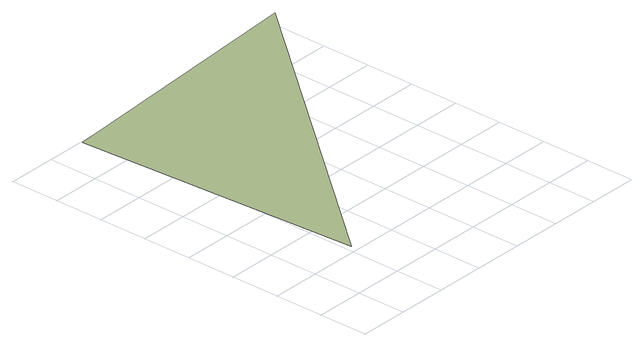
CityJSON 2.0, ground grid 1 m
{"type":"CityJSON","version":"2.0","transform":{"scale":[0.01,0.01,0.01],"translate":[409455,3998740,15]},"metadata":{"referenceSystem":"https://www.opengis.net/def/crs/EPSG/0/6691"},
"CityObjects":{
"terrain1":{"type":"TINRelief","attributes":{"name":"54391759","lod":1},"geometry":[{"type":"CompositeSurface","lod":"1","boundaries":[[[0,1,2]]]}]}
},
"vertices":[
[80,698,50],[74,81,80],[580,693,90]
]}
